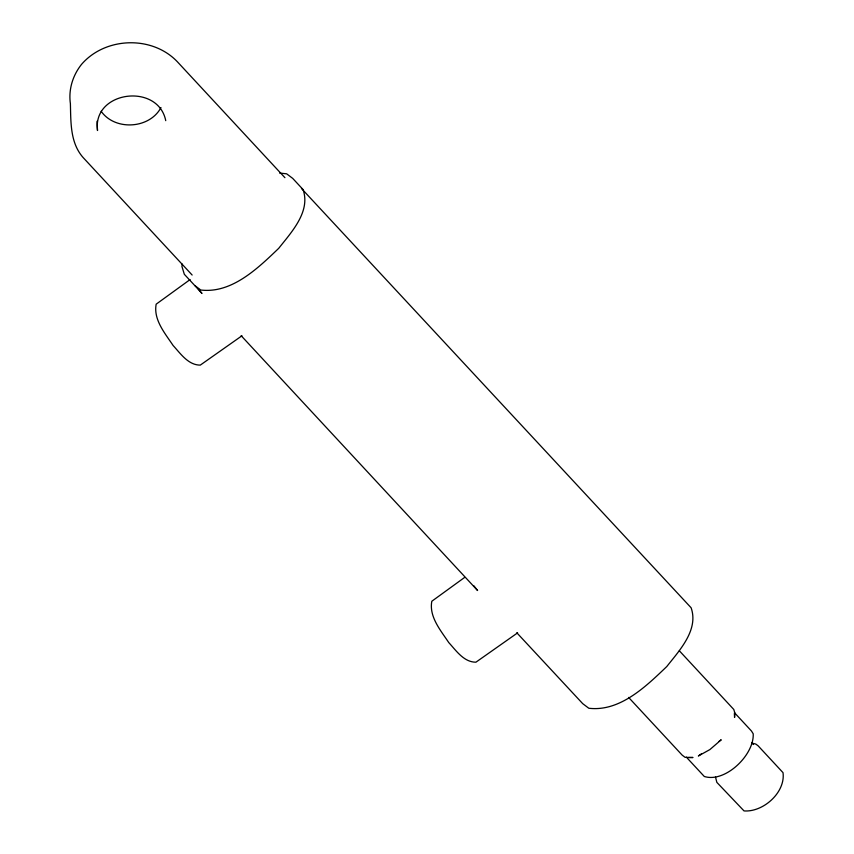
<?xml version="1.0" encoding="UTF-8"?>
<svg xmlns="http://www.w3.org/2000/svg" width="854" height="854" viewBox="0 0 854 854"><rect width="100%" height="100%" fill="white"/><g stroke="black" fill="none" stroke-linecap="round" stroke-linejoin="round"><path stroke-width="1.28" d="M182.254 264.078L181.923 266.427L184.325 274.294L194.659 285.428L200.754 290.018C231.797 293.776 258.025 268.135 278.724 248.322C291.417 232.192 310.803 211.696 303.063 189.556L292.73 178.411L286.645 173.821L279.61 173.063M160.968 107.572C149.599 128.933 115.012 131.036 101.135 111.266M190.09 279.578L156.165 304.184C153.25 319.695 165.089 333.412 173.095 345.486C180.44 353.449 188.211 365.149 200.284 365.117L241.917 335.814L241.18 335.729L477.599 590.53L473.874 585.801M464.672 577.4L431.814 601.248C428.889 616.769 440.739 630.476 448.745 642.55C456.089 650.524 463.85 662.224 475.924 662.192L517.567 632.889L516.819 632.793L582.716 703.653L588.801 708.244C619.855 712.001 646.083 686.349 666.782 666.536C679.474 650.406 698.86 629.921 691.121 607.781L301.473 188.488M701.476 753.772L698.358 755.982L709.877 749.588L721.224 739.788L719.143 741.261M688.623 757.573L693.01 757.509L685.068 757.317L682.175 755.128L628.629 697.43M752.427 743.226L755.811 744.08L758.128 745.83L783.011 772.646C785.712 792.309 763.295 812.378 744.026 810.916L716.837 782.36L715.535 777.14M284.916 177.685L177.248 61.637C152.023 35.249 105.191 36.85 81.472 64.445C72.697 75.526 68.384 89.585 70.391 103.654C70.925 122.837 70.017 144.145 84.461 158.983L192.139 275.031M679.346 650.791L733.789 709.471L734.931 713.218L734.568 717.445L734.365 713.485M734.44 712.663L751.467 731.013L753.196 733.778C754.381 754.861 725.259 783.107 704.294 776.478L686.37 757.156M751.68 742.67L753.399 744.528M195.086 285.898L201.96 293.456L198.235 288.737M165.74 120.66C158.161 82.539 92.392 90.705 97.516 130.513L97.046 121.215"/></g></svg>
